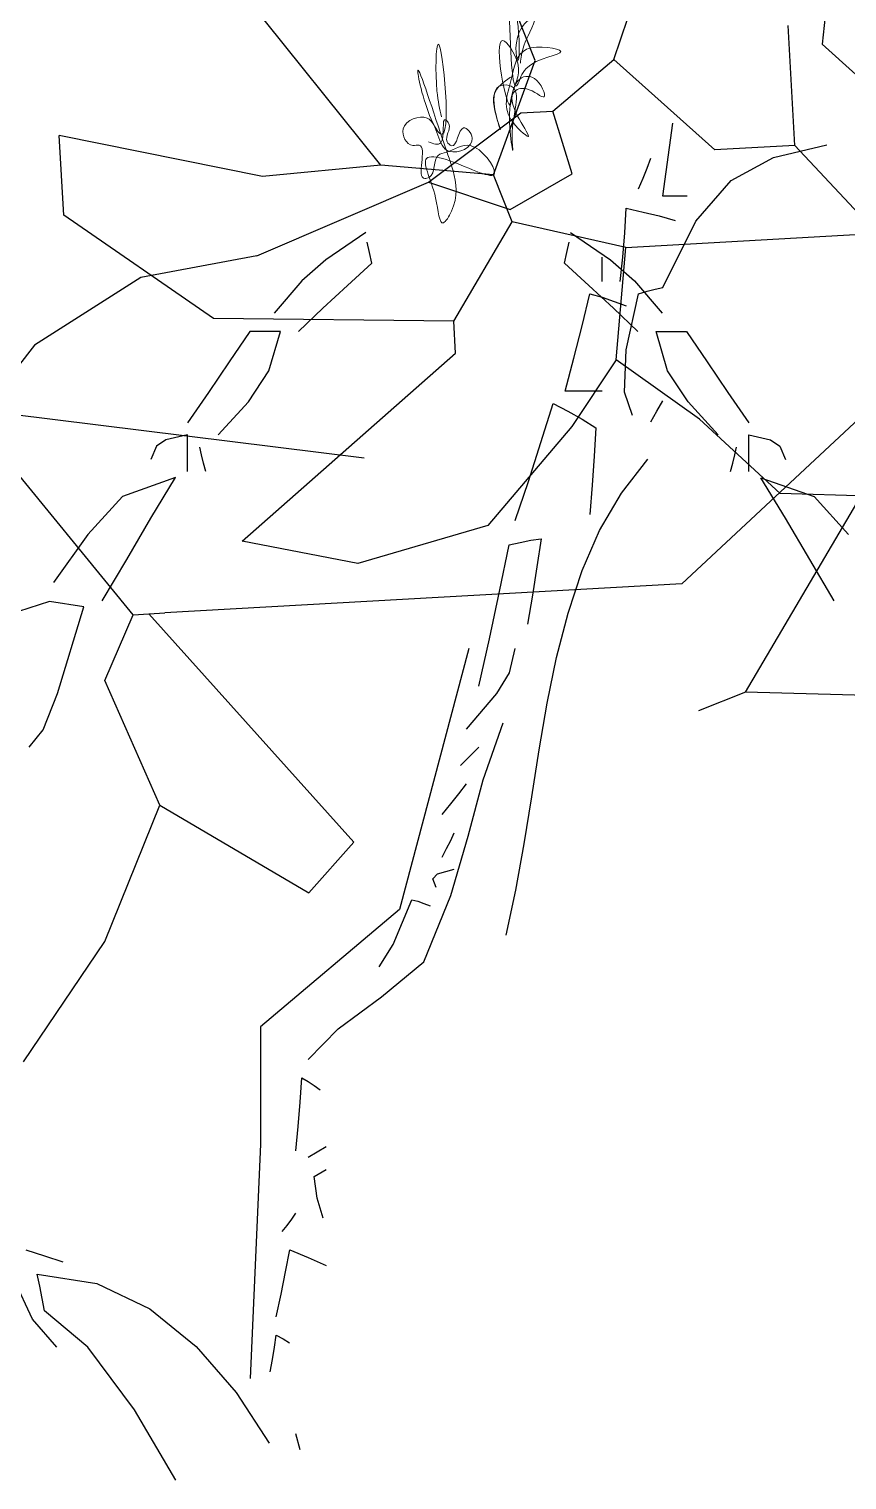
# Model space of a CAD drawing. Header units: millimetres. Extents: x -414464 to 1686, y -90036 to 108605.
# Drawn here: x -138058.5 to -137927, y 5686.8 to 5920.2 of the extents above; entities that cross this region are included whole.
import ezdxf

# ---------------------------------------------------------------- set-up
doc = ezdxf.new("R2010")
doc.units = ezdxf.units.MM
doc.header["$LTSCALE"] = 1000
doc.header["$MEASUREMENT"] = 0
doc.linetypes.add('AUDIT_D_120904163729-0', pattern=[0])
doc.layers.get('0').update_dxf_attribs({"linetype": 'AUDIT_D_120904163729-0'})
doc.layers.add('sb shrubs', color=1, linetype='Continuous')
doc.layers.add('sb-design', color=3, linetype='Continuous')
doc.styles.add('ATTR', font='romans.shx', dxfattribs={"width": 0.8, "height": 0.7})

# ---------------------------------------------------------------- blocks, each defined once
blk = doc.blocks.new('A$C3E916B73')
at = {"layer": 'sb shrubs', "color": 96}
for p, q in [((-4.0294, 6.346), (-3.6058, 5.7912)), ((-3.6058, 5.7912), (-3.3057, 5.1509)), ((-3.3057, 5.1509), (-2.6138, 5.6121)), ((-2.6138, 5.6121), (-2.3831, 5.3815)), ((-2.3831, 5.3815), (-3.3057, 4.2283)), ((-3.3057, 5.1509), (-3.5363, 4.5358)), ((8.4349, 5.0947), (7.8855, 4.955)), ((9.0703, 4.9468), (8.4349, 5.0947)), ((7.8855, 4.955), (8.9616, 4.1095)), ((9.4999, 4.4937), (9.0703, 4.9468)), ((10.9061, 4.9098), (10.4824, 4.8728)), ((-0.4613, 4.7664), (-0.6919, 4.8434)), ((0.4613, 4.8434), (-0.4613, 4.7664)), ((10.4824, 4.8728), (10.1148, 4.4937)), ((-0.4613, 4.7664), (0.5918, 3.1876)), ((-3.5363, 4.5358), (-3.3825, 4.2283)), ((9.7306, 4.1863), (9.4999, 4.4937)), ((10.1148, 4.4937), (9.7306, 4.1863)), ((-3.3825, 4.2283), (-3.9976, 3.3826)), ((-3.3825, 4.2283), (-3.3057, 4.2283)), ((-3.3057, 4.2283), (-3.2289, 4.2283)), ((-0.7381, 4.2283), (-3.2289, 4.2283)), ((0.4613, 3.229), (-0.738, 4.2283)), ((9.7306, 4.1863), (9.8074, 3.6482)), ((8.9616, 4.1095), (8.9616, 3.9556)), ((8.9616, 3.9556), (7.8085, 3.8788)), ((8.9616, 3.9556), (9.2693, 3.4943)), ((7.8085, 3.8788), (7.1166, 3.3405)), ((9.8074, 3.6482), (9.2693, 3.4943)), ((9.8074, 3.6482), (11.0373, 3.6482)), ((-3.9208, 3.229), (-2.2293, 3.5364)), ((9.2693, 3.4943), (9.1923, 3.2637)), ((7.1166, 3.3405), (7.1166, 2.9563)), ((9.1923, 3.2637), (8.6542, 3.1869)), ((9.1923, 3.2637), (9.4229, 2.7256)), ((-3.7823, 2.9065), (-3.9976, 3.152)), ((8.0818, 3.2085), (7.1166, 2.9563)), ((8.6541, 3.1869), (8.0112, 2.2839)), ((8.6541, 3.1869), (8.0818, 3.2085)), ((-3.2528, 2.6106), (-3.7823, 2.9065)), ((10.9605, 2.8792), (10.8067, 2.7256)), ((9.4229, 2.7256), (9.3461, 2.495)), ((10.9767, 1.6922), (10.8067, 2.7256)), ((-2.6906, 2.5371), (-3.2528, 2.6106)), ((0.3077, 2.6139), (-0.0768, 2.1526)), ((-2.6906, 2.5371), (-1.8451, 2.2294)), ((-1.8451, 2.2294), (-1.4606, 2.3833)), ((-1.4606, 2.3833), (-1.1532, 2.2294)), ((-1.8451, 2.2294), (-1.3838, 1.922)), ((-1.1532, 2.2294), (-1.23, 1.922)), ((-0.4613, 2.1526), (-0.9225, 1.6914)), ((-0.0768, 2.1526), (-0.4613, 2.1526)), ((-0.0768, 2.1526), (-0.0755, 1.5751)), ((-1.3838, 1.922), (-1.23, 1.922)), ((-1.23, 1.922), (-0.9225, 1.6914)), ((-0.9225, 1.6914), (-0.7687, 1.3069))]:
    blk.add_line(p, q, dxfattribs=at)
blk.add_arc((-0.7381, 4.2283), 0.00000961, 49.84401, 89.64699, dxfattribs=at)
blk = doc.blocks.new('gt')
at = {"layer": 'sb-design', "color": 46}
for p, q in [((601.9444, 207.0863), (601.9538, 207.1564)), ((599.5052, 207.1403), (599.4667, 207.114)), ((599.5088, 207.1212), (599.5067, 207.1309)), ((599.6989, 207.1212), (599.7009, 207.1309)), ((599.7024, 207.1403), (599.7409, 207.114)), ((602.0507, 207.1234), (602.1022, 207.1358)), ((599.4667, 207.114), (599.4439, 207.0939)), ((599.5111, 207.111), (599.5088, 207.1212)), ((599.6966, 207.111), (599.6989, 207.1212)), ((599.7409, 207.114), (599.7637, 207.0939)), ((601.9291, 207.1133), (601.9327, 207.1227)), ((602.01, 207.1014), (602.0507, 207.1234)), ((599.4876, 207.0895), (599.5111, 207.111)), ((599.72, 207.0895), (599.6966, 207.111)), ((601.921, 207.0934), (601.9253, 207.1036)), ((601.9253, 207.1036), (601.9291, 207.1133)), ((601.976, 207.0622), (602.01, 207.1014)), ((599.4439, 207.0939), (599.4172, 207.0628)), ((599.4641, 207.0675), (599.4876, 207.0895)), ((599.7435, 207.0675), (599.72, 207.0895)), ((599.7637, 207.0939), (599.7905, 207.0628)), ((601.9526, 207.0863), (601.9444, 207.0863)), ((601.9605, 207.0863), (601.9526, 207.0863)), ((601.9679, 207.0863), (601.9605, 207.0863)), ((601.9077, 207.0511), (601.9092, 207.0746)), ((601.9092, 207.0746), (601.9253, 207.071)), ((599.4407, 207.0452), (599.4641, 207.0675)), ((599.767, 207.0452), (599.7435, 207.0675)), ((601.9253, 207.071), (601.9409, 207.0672)), ((601.9409, 207.0672), (601.9562, 207.0628)), ((601.9444, 206.9983), (601.976, 207.0622)), ((599.3937, 207.0452), (599.3738, 207.0159)), ((599.4031, 207.0452), (599.3937, 207.0452)), ((599.4128, 207.0452), (599.4031, 207.0452)), ((599.412, 207.0071), (599.4231, 207.0452)), ((599.4231, 207.0452), (599.4128, 207.0452)), ((599.7957, 207.0071), (599.7846, 207.0452)), ((599.7846, 207.0452), (599.7948, 207.0452)), ((599.7948, 207.0452), (599.8045, 207.0452)), ((599.8045, 207.0452), (599.8139, 207.0452)), ((599.8139, 207.0452), (599.8339, 207.0159)), ((601.9057, 207.0276), (601.9077, 207.0511)), ((601.8858, 207.0202), (601.8858, 207.0276)), ((601.8858, 207.0123), (601.8858, 207.0202)), ((601.9034, 207.0042), (601.9057, 207.0276)), ((599.3738, 207.0159), (599.3538, 206.9865)), ((599.3923, 206.9773), (599.412, 207.0071)), ((599.8154, 206.9773), (599.7957, 207.0071)), ((599.8339, 207.0159), (599.8538, 206.9865)), ((601.8858, 207.0042), (601.8858, 207.0123)), ((601.8666, 206.9616), (601.874, 206.9924)), ((601.874, 206.9924), (601.8858, 206.9889)), ((601.8858, 206.9889), (601.8975, 206.985)), ((601.909, 206.9385), (601.921, 206.9924)), ((601.921, 206.9924), (601.9291, 206.9947)), ((601.9291, 206.9947), (601.937, 206.9968)), ((601.937, 206.9968), (601.9444, 206.9983)), ((599.3538, 206.9865), (599.3338, 206.9572)), ((599.3632, 206.9455), (599.3923, 206.9773)), ((599.8444, 206.9455), (599.8154, 206.9773)), ((599.8538, 206.9865), (599.8738, 206.9572)), ((601.8975, 206.985), (601.9092, 206.9807)), ((601.8587, 206.9302), (601.8666, 206.9616)), ((599.3039, 206.9346), (599.2986, 206.922)), ((599.313, 206.9407), (599.3039, 206.9346)), ((599.3338, 206.9455), (599.313, 206.9407)), ((599.3338, 206.9337), (599.3338, 206.9455)), ((599.3338, 206.922), (599.3338, 206.9337)), ((599.3471, 206.9263), (599.3456, 206.9337)), ((599.8605, 206.9263), (599.862, 206.9337)), ((599.8738, 206.9455), (599.8947, 206.9407)), ((599.8738, 206.9337), (599.8738, 206.9455)), ((599.8738, 206.922), (599.8738, 206.9337)), ((599.8947, 206.9407), (599.9038, 206.9346)), ((599.9038, 206.9346), (599.909, 206.922)), ((601.9075, 206.8976), (601.909, 206.9385)), ((599.3338, 206.9103), (599.3338, 206.922)), ((599.3492, 206.9184), (599.3471, 206.9263)), ((599.3515, 206.9103), (599.3492, 206.9184)), ((599.8562, 206.9103), (599.8585, 206.9184)), ((599.8585, 206.9184), (599.8605, 206.9263)), ((599.8738, 206.9103), (599.8738, 206.922)), ((601.8505, 206.8985), (601.8587, 206.9302)), ((599.3221, 206.9044), (599.2711, 206.8863)), ((599.2986, 206.8653), (599.3221, 206.9044)), ((599.8855, 206.9044), (599.9366, 206.8863)), ((599.909, 206.8653), (599.8855, 206.9044)), ((601.8623, 206.8985), (601.8505, 206.8985)), ((601.874, 206.8985), (601.8623, 206.8985)), ((601.8858, 206.8985), (601.874, 206.8985)), ((601.9151, 206.875), (601.9075, 206.8976)), ((599.2711, 206.8863), (599.2378, 206.8497)), ((599.9366, 206.8863), (599.9699, 206.8497)), ((601.827, 206.8492), (601.8388, 206.8868)), ((601.8388, 206.8868), (601.8528, 206.8794)), ((601.8528, 206.8794), (601.8666, 206.8715)), ((601.9327, 206.8692), (601.9386, 206.8794)), ((601.9386, 206.8794), (601.9444, 206.8891)), ((599.2752, 206.8257), (599.2986, 206.8653)), ((599.9325, 206.8257), (599.909, 206.8653)), ((601.8666, 206.8715), (601.8799, 206.8633)), ((601.8799, 206.8633), (601.8784, 206.836)), ((599.2378, 206.8497), (599.2047, 206.8034)), ((601.815, 206.8117), (601.827, 206.8492)), ((601.8784, 206.836), (601.8763, 206.8081)), ((599.2517, 206.7858), (599.2752, 206.8257)), ((599.9559, 206.7858), (599.9325, 206.8257)), ((601.9044, 206.8004), (601.9298, 206.8331)), ((601.8024, 206.7741), (601.815, 206.8117)), ((601.8763, 206.8081), (601.874, 206.78)), ((601.8835, 206.7645), (601.9044, 206.8004)), ((599.2009, 206.7853), (599.171, 206.7755)), ((599.2341, 206.78), (599.2009, 206.7853)), ((599.2087, 206.6967), (599.2341, 206.78)), ((601.7965, 206.7506), (601.8071, 206.7529)), ((601.8071, 206.7529), (601.8173, 206.755)), ((601.8173, 206.755), (601.8271, 206.7565)), ((601.8271, 206.7565), (601.8232, 206.7295)), ((601.8667, 206.7259), (601.8835, 206.7645)), ((601.7871, 206.7057), (601.7965, 206.7506)), ((601.8232, 206.7295), (601.8188, 206.7022)), ((601.8531, 206.6849), (601.8667, 206.7259)), ((599.195, 206.6617), (599.2087, 206.6967)), ((601.7774, 206.6602), (601.7871, 206.7057)), ((601.8188, 206.7022), (601.8142, 206.6743)), ((601.8421, 206.6422), (601.8531, 206.6849)), ((599.1813, 206.645), (599.195, 206.6617)), ((601.7672, 206.6145), (601.7774, 206.6602)), ((601.7968, 206.6276), (601.8024, 206.6509)), ((601.8331, 206.5982), (601.8421, 206.6422))]:
    blk.add_line(p, q, dxfattribs=at)
at = {"layer": 'sb-design', "color": 36}
for p, q in [((601.7846, 206.6076), (601.7968, 206.6276)), ((601.7555, 206.5734), (601.7846, 206.6076)), ((601.8253, 206.5533), (601.8331, 206.5982)), ((601.7715, 206.5245), (601.7907, 206.5793)), ((601.7613, 206.5499), (601.7672, 206.5558)), ((601.7496, 206.5382), (601.7555, 206.5441)), ((601.7555, 206.5441), (601.7613, 206.5499)), ((601.8182, 206.5081), (601.8253, 206.5533)), ((601.7481, 206.5111), (601.7555, 206.5206)), ((601.7569, 206.4704), (601.7715, 206.5245)), ((601.732, 206.4912), (601.7402, 206.5015)), ((601.7402, 206.5015), (601.7481, 206.5111)), ((601.811, 206.4629), (601.8182, 206.5081)), ((601.7402, 206.4662), (601.7437, 206.4736)), ((601.732, 206.4502), (601.7363, 206.4583)), ((601.7363, 206.4583), (601.7402, 206.4662)), ((601.7402, 206.4132), (601.7569, 206.4704)), ((601.803, 206.4184), (601.811, 206.4629)), ((601.7229, 206.4293), (601.7274, 206.4339)), ((601.7274, 206.4339), (601.7437, 206.4384)), ((601.7261, 206.4208), (601.7229, 206.4293)), ((601.7937, 206.375), (601.803, 206.4184)), ((601.685, 206.3661), (601.7027, 206.4091)), ((601.7027, 206.4091), (601.7085, 206.4076)), ((601.7085, 206.4076), (601.7144, 206.4055)), ((601.7144, 206.3492), (601.7402, 206.4132)), ((601.7144, 206.4055), (601.7203, 206.4032)), ((601.6714, 206.3445), (601.685, 206.3661)), ((601.6737, 206.3157), (601.7144, 206.3492)), ((601.6318, 206.2849), (601.6737, 206.3157)), ((601.6029, 206.2553), (601.6318, 206.2849)), ((601.5955, 206.2142), (601.597, 206.2377)), ((601.597, 206.2377), (601.6029, 206.2341)), ((601.6029, 206.2341), (601.6088, 206.2303)), ((601.6088, 206.2303), (601.6146, 206.226)), ((601.5934, 206.1908), (601.5955, 206.2142)), ((601.5911, 206.1673), (601.5934, 206.1908)), ((601.6029, 206.1614), (601.6205, 206.1716)), ((601.6088, 206.1426), (601.6205, 206.1493)), ((601.6118, 206.122), (601.6088, 206.1426)), ((601.6174, 206.1026), (601.6118, 206.122)), ((601.5782, 206.0898), (601.5829, 206.0957)), ((601.5829, 206.0957), (601.5873, 206.1016)), ((601.5873, 206.1016), (601.5911, 206.1074)), ((601.3314, 206.0722), (601.3493, 206.0663)), ((601.5814, 206.051), (601.5853, 206.0722)), ((601.5853, 206.0722), (601.6029, 206.0648)), ((601.3493, 206.0663), (601.367, 206.0605)), ((601.6029, 206.0648), (601.6205, 206.0569)), ((601.3377, 206.0055), (601.32, 206.0431)), ((601.3423, 206.0487), (601.3996, 206.0398)), ((601.3447, 206.037), (601.3423, 206.0487)), ((601.3996, 206.0398), (601.4506, 206.0153)), ((601.577, 206.0296), (601.5814, 206.051)), ((601.347, 206.0253), (601.3447, 206.037)), ((601.3494, 206.0135), (601.347, 206.0253)), ((601.5724, 206.0077), (601.577, 206.0296)), ((601.3909, 205.9786), (601.3494, 206.0135)), ((601.4506, 206.0153), (601.4953, 205.979)), ((601.3611, 205.9783), (601.3377, 206.0055)), ((601.5708, 205.9783), (601.5724, 205.99)), ((601.5724, 205.99), (601.5791, 205.9865)), ((601.5791, 205.9865), (601.5852, 205.9827)), ((601.4358, 205.918), (601.3909, 205.9786)), ((601.4953, 205.979), (601.5337, 205.9347)), ((601.5688, 205.9666), (601.5708, 205.9783)), ((601.5665, 205.9548), (601.5688, 205.9666)), ((601.5337, 205.9347), (601.5656, 205.8859)), ((601.4756, 205.8506), (601.4358, 205.918)), ((601.5955, 205.8797), (601.5911, 205.895))]:
    blk.add_line(p, q, dxfattribs=at)
at = {"layer": 'sb-design', "color": 46}
blk.add_lwpolyline([(601.7576, 206.6509), (601.6908, 206.3996), (601.5573, 206.2868), (601.5573, 206.1739), (601.5471, 205.9483)], dxfattribs=at)
at = {"layer": 'sb-design', "color": 40, "linetype": 'Continuous', "lineweight": 5, "ltscale": 3}
for points, knots in [([(601.7978, 207.2008), (601.7911, 207.196), (601.782, 207.1896), (601.7805, 207.171), (601.7968, 207.1268), (601.772, 207.1929), (601.8117, 207.1942), (601.7967, 207.16), (601.8022, 207.1131), (601.7903, 207.184), (601.8137, 207.2062), (601.775, 207.2651), (601.7995, 207.1411), (601.7989, 207.2), (601.8237, 207.2045), (601.8363, 207.1726), (601.8151, 207.1931), (601.7855, 207.1836), (601.8315, 207.1276), (601.7865, 207.1666), (601.7996, 207.1954), (601.8044, 207.2359), (601.8686, 207.2241), (601.8124, 207.2189), (601.7983, 207.1687), (601.7984, 207.2486), (601.792, 207.3079), (601.8077, 207.2548), (601.8056, 207.199), (601.7995, 207.2455), (601.8288, 207.2653), (601.8089, 207.2327), (601.8078, 207.2193), (601.8073, 207.2142)], [0, 0, 0, 0, 7.506997, 10.17797, 19.260547, 33.121307, 36.381768, 51.192845, 57.04274, 72.655419, 85.017982, 93.775323, 114.54365, 122.637879, 127.982985, 134.578308, 140.785035, 145.154153, 160.004892, 167.775771, 181.084498, 191.50958, 202.468022, 214.881476, 220.292849, 245.201356, 252.874147, 267.395037, 278.307213, 289.021078, 293.865945, 303.287785, 309.014991, 309.014991, 309.014991, 309.014991]), ([(601.7188, 207.1384), (601.7236, 207.1367), (601.7375, 207.1318), (601.73, 207.1667), (601.7427, 207.1517), (601.7322, 207.1422), (601.746, 207.1286), (601.7483, 207.1618), (601.7693, 207.1357), (601.7249, 207.1179), (601.7304, 207.1717), (601.687, 207.1564), (601.6988, 207.1329), (601.7207, 207.139), (601.7044, 207.0999), (601.7268, 207.106), (601.7217, 207.1258), (601.7417, 207.1292), (601.7617, 207.1449), (601.7995, 207.0912), (601.7476, 207.1197), (601.7061, 207.1286), (601.7276, 207.0935), (601.7293, 207.0518), (601.7481, 207.0816), (601.7443, 207.108), (601.7296, 207.1472), (601.7001, 207.2425), (601.7148, 207.1711), (601.7441, 207.1183), (601.7274, 207.2835), (601.7248, 207.1905), (601.7297, 207.17), (601.7314, 207.1626)], [0, 0, 0, 0, 4.0341, 11.570887, 13.242678, 18.960124, 20.849744, 27.801224, 32.087516, 40.532642, 53.440835, 61.822838, 67.957009, 69.967089, 80.788423, 82.166165, 89.805617, 92.659612, 100.614666, 112.473709, 127.395468, 134.582515, 147.820105, 156.175038, 160.720943, 173.680809, 182.870692, 207.91369, 224.118248, 229.511471, 258.245542, 273.295642, 281.757074, 281.757074, 281.757074, 281.757074])]:
    blk.add_open_spline(points, degree=3, knots=knots, dxfattribs=at)
at = {"layer": 'sb shrubs', "color": 1, "linetype": 'Continuous', "lineweight": -3, "ltscale": 3, "xscale": -0.199999999896254, "yscale": 0.2000000001862645, "zscale": 0.2, "rotation": 183.229529160828}
blk.add_blockref('A$C3E916B73', (599.9091, 207.6549), dxfattribs=at)
blk = doc.blocks.new('building-10-dopoff')
at = {"layer": 'sb-design', "xscale": 167.1177739928675, "yscale": 167.1177739928675, "zscale": 167.1177739928675, "rotation": 359.9997333183491}
for p in [(-113347.45, -33804.02, 0.08), (-112987.61, -33818.91)]:
    blk.add_blockref('gt', p, dxfattribs=at)
at = {"color": 8, "style": 'ATTR', "text_generation_flag": 4, "width": 0.8, "flags": 9}
blk.add_attdef('ESTCODE', (-3884.57, 171.23), '', height=22.34, rotation=180, dxfattribs=at)

msp = doc.modelspace()

# ---------------------------------------------------------------- block references
msp.add_blockref('building-10-dopoff', (-125204.87, 5090, -0.72))

doc.saveas('drawing.dxf')
